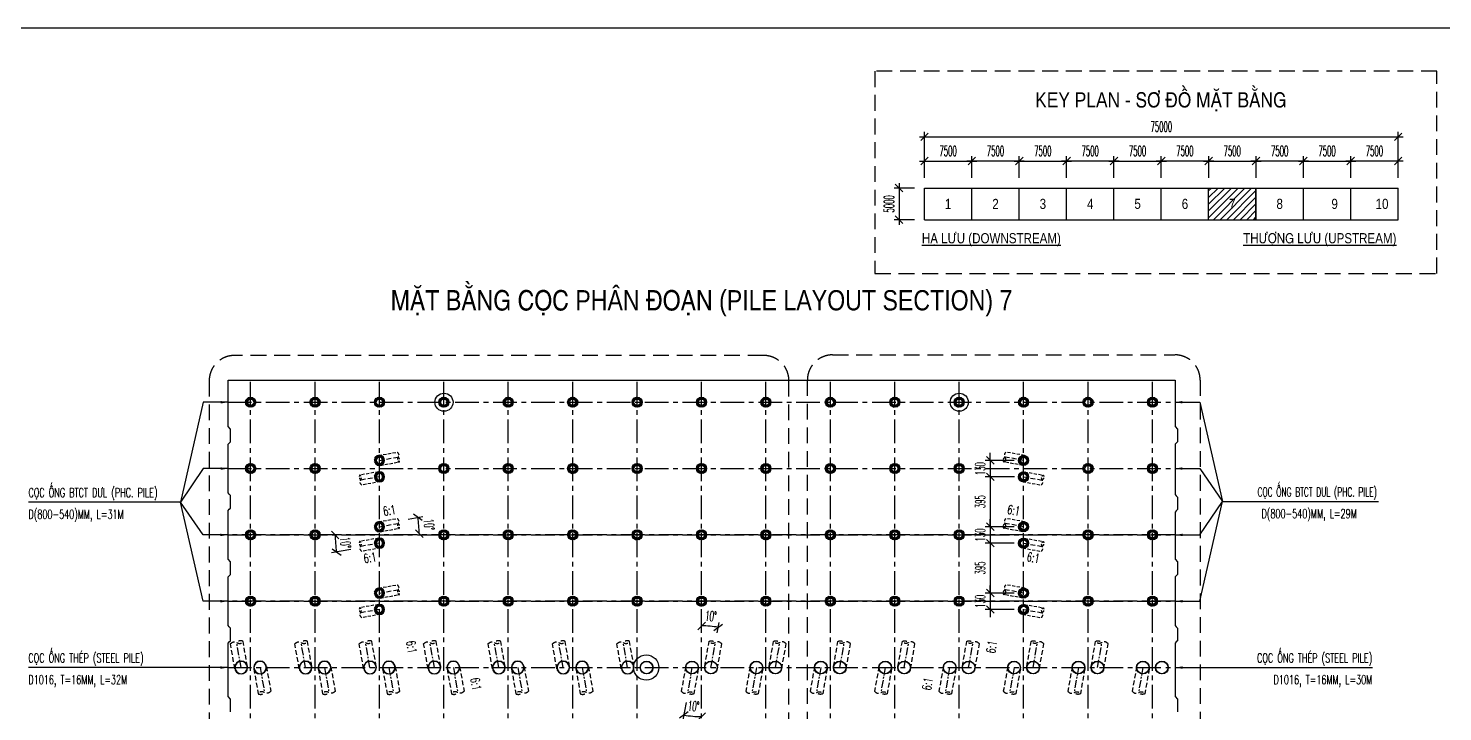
# Model space of a CAD drawing. Extents: x -687 to 941179, y -259 to 135874.
# Drawn here: x 877066 to 888265, y 114637 to 120046 of the extents above; entities that cross this region are included whole.
import ezdxf
from ezdxf.enums import TextEntityAlignment as Align

# ---------------------------------------------------------------- set-up
doc = ezdxf.new("R2010")
doc.units = 0
doc.header["$MEASUREMENT"] = 0
doc.header["$PDMODE"] = 3
doc.linetypes.add('CENTER', pattern=[2, 1.25, -0.25, 0.25, -0.25])
doc.linetypes.add('HIDDEN', pattern=[0.375, 0.25, -0.125])
doc.layers.get('0').update_dxf_attribs({"color": 6, "linetype": 'CONTINUOUS'})
doc.layers.get('DEFPOINTS').update_dxf_attribs({"linetype": 'CONTINUOUS'})
for name, color, linetype in [('Coc', 6, 'CONTINUOUS'), ('Hatch', 8, 'CONTINUOUS'), ('Hidden', 4, 'HIDDEN'), ('Khung', 1, 'CONTINUOUS'), ('Kich thuoc', 2, 'CONTINUOUS'), ('Net vang', 2, 'CONTINUOUS'), ('Text', 4, 'CONTINUOUS'), ('Tim', 8, 'CENTER')]:
    doc.layers.add(name, color=color, linetype=linetype)
doc.styles.add('Hung', font='Vharialn.ttf')
doc.styles.add('Kichthuoc', font='romans.shx', dxfattribs={"width": 0.5})
doc.styles.get("Standard").update_dxf_attribs({"font": 'vnsimpleh.shx', "width": 0.65})
doc.styles.add('Ten', font='Vharialn.ttf')
doc.dimstyles.new('Dim 400', dxfattribs={"dimscale": 400, "dimtxt": 0.2, "dimasz": 0.15, "dimexe": 0.1, "dimexo": 0.2, "dimgap": 0.1, "dimtad": 1, "dimdec": 0, "dimlfac": -1, "dimzin": 0, "dimdsep": 46, "dimtxsty": 'Kichthuoc', "dimblk": 'OBLIQUE', "dimcen": 0.1, "dimdle": 0.1, "dimclrd": 2, "dimclre": 2, "dimclrt": 4, "dimadec": 0, "dimazin": 0, "dimtfac": 1, "dimtdec": 0, "dimtix": 1, "dimtmove": 2, "dimatfit": 3, "dimfxl": 1, "dimtolj": 1, "dimtzin": 0, "dimarcsym": 0})
doc.dimstyles.new('Le 400', dxfattribs={"dimscale": 400, "dimtxt": 0.2, "dimasz": 0.15, "dimexe": 0.1, "dimexo": 0.2, "dimgap": 0.1, "dimtad": 1, "dimdec": 0, "dimzin": 0, "dimdsep": 46, "dimtxsty": 'Kichthuoc', "dimblk": 'ARCHTICK', "dimcen": 0, "dimdle": 0.1, "dimclrd": 4, "dimclre": 4, "dimclrt": 256, "dimadec": 0, "dimazin": 0, "dimtfac": 1, "dimtdec": 0, "dimtix": 1, "dimtmove": 2, "dimatfit": 3, "dimfxl": 1, "dimtolj": 1, "dimtzin": 0, "dimarcsym": 0})

# ---------------------------------------------------------------- blocks, each defined once
blk = doc.blocks.new('Coc ong D800')
at = {"layer": 'Hatch'}
h = blk.add_hatch(dxfattribs=at)
h.set_pattern_fill('ANSI31', color=256, scale=50, style=0)
h.set_pattern_definition([(45, (-821332.725, -122845.077), (-4.419417382, 4.419417382), [])])
h.paths.add_polyline_path([(-40, 0, 1), (40, 0, 1)])
h.paths.add_polyline_path([(25, 0, -1), (-25, 0, -1)], flags=16)
at = {"layer": 'Coc'}
blk.add_circle((0, 0), 40, dxfattribs=at)
at = {"layer": 'Net vang'}
blk.add_circle((0, 0), 25, dxfattribs=at)
blk = doc.blocks.new('_Oblique')
at = {"color": 0, "linetype": 'ByBlock', "lineweight": -2}
blk.add_line((-0.5, -0.5), (0.5, 0.5), dxfattribs=at)
blk = doc.blocks.new('*D179')
at = {"layer": 'DEFPOINTS', "color": 0}
for p in [(884537, 118995), (884162, 118781), (884537, 118781)]:
    blk.add_point(p, dxfattribs=at)
at = {"layer": 'Kich thuoc', "color": 2, "lineweight": -2}
for p, q in [((884122, 118995), (884577, 118995)), ((884162, 118861), (884162, 119035)), ((884537, 118861), (884537, 119035))]:
    blk.add_line(p, q, dxfattribs=at)
at = {"layer": 'Kich thuoc', "color": 2, "lineweight": -2, "xscale": 60, "yscale": 60, "zscale": 60, "rotation": 180}
blk.add_blockref('_Oblique', (884162, 118995), dxfattribs=at)
at = {"layer": 'Kich thuoc', "color": 2, "lineweight": -2, "xscale": 60, "yscale": 60, "zscale": 60}
blk.add_blockref('_Oblique', (884537, 118995), dxfattribs=at)
at = {"layer": 'Kich thuoc', "color": 4, "insert": (884349, 119075), "char_height": 80, "attachment_point": 5, "style": 'Kichthuoc'}
blk.add_mtext('\\A1;7500', dxfattribs=at)
blk = doc.blocks.new('*D180')
at = {"layer": 'DEFPOINTS', "color": 0}
for p in [(887912, 119187), (884162, 118781), (887912, 118781)]:
    blk.add_point(p, dxfattribs=at)
at = {"layer": 'Kich thuoc', "color": 2, "lineweight": -2}
for p, q in [((884122, 119187), (887952, 119187)), ((884162, 118861), (884162, 119227)), ((887912, 118861), (887912, 119227))]:
    blk.add_line(p, q, dxfattribs=at)
at = {"layer": 'Kich thuoc', "color": 2, "lineweight": -2, "xscale": 60, "yscale": 60, "zscale": 60, "rotation": 180}
blk.add_blockref('_Oblique', (884162, 119187), dxfattribs=at)
at = {"layer": 'Kich thuoc', "color": 2, "lineweight": -2, "xscale": 60, "yscale": 60, "zscale": 60}
blk.add_blockref('_Oblique', (887912, 119187), dxfattribs=at)
at = {"layer": 'Kich thuoc', "color": 4, "insert": (886037, 119267), "char_height": 80, "attachment_point": 5, "style": 'Kichthuoc'}
blk.add_mtext('\\A1;75000', dxfattribs=at)
blk = doc.blocks.new('*D181')
at = {"layer": 'DEFPOINTS', "color": 0}
for p in [(884537, 118995), (884537, 118781), (884912, 118781)]:
    blk.add_point(p, dxfattribs=at)
at = {"layer": 'Kich thuoc', "color": 2, "lineweight": -2}
for p, q in [((884952, 118995), (884497, 118995)), ((884537, 118861), (884537, 119035)), ((884912, 118861), (884912, 119035))]:
    blk.add_line(p, q, dxfattribs=at)
at = {"layer": 'Kich thuoc', "color": 2, "lineweight": -2, "xscale": 60, "yscale": 60, "zscale": 60, "rotation": 180}
blk.add_blockref('_Oblique', (884537, 118995), dxfattribs=at)
at = {"layer": 'Kich thuoc', "color": 2, "lineweight": -2, "xscale": 60, "yscale": 60, "zscale": 60}
blk.add_blockref('_Oblique', (884912, 118995), dxfattribs=at)
at = {"layer": 'Kich thuoc', "color": 4, "insert": (884724, 119075), "char_height": 80, "attachment_point": 5, "style": 'Kichthuoc'}
blk.add_mtext('\\A1;7500', dxfattribs=at)
blk = doc.blocks.new('*D182')
at = {"layer": 'DEFPOINTS', "color": 0}
for p in [(885287, 118995), (885287, 118781), (885662, 118781)]:
    blk.add_point(p, dxfattribs=at)
at = {"layer": 'Kich thuoc', "color": 2, "lineweight": -2}
for p, q in [((885702, 118995), (885247, 118995)), ((885287, 118861), (885287, 119035)), ((885662, 118861), (885662, 119035))]:
    blk.add_line(p, q, dxfattribs=at)
at = {"layer": 'Kich thuoc', "color": 2, "lineweight": -2, "xscale": 60, "yscale": 60, "zscale": 60, "rotation": 180}
blk.add_blockref('_Oblique', (885287, 118995), dxfattribs=at)
at = {"layer": 'Kich thuoc', "color": 2, "lineweight": -2, "xscale": 60, "yscale": 60, "zscale": 60}
blk.add_blockref('_Oblique', (885662, 118995), dxfattribs=at)
at = {"layer": 'Kich thuoc', "color": 4, "insert": (885474, 119075), "char_height": 80, "attachment_point": 5, "style": 'Kichthuoc'}
blk.add_mtext('\\A1;7500', dxfattribs=at)
blk = doc.blocks.new('*D183')
at = {"layer": 'DEFPOINTS', "color": 0}
for p in [(885287, 118995), (884912, 118781), (885287, 118781)]:
    blk.add_point(p, dxfattribs=at)
at = {"layer": 'Kich thuoc', "color": 2, "lineweight": -2}
for p, q in [((884872, 118995), (885327, 118995)), ((884912, 118861), (884912, 119035)), ((885287, 118861), (885287, 119035))]:
    blk.add_line(p, q, dxfattribs=at)
at = {"layer": 'Kich thuoc', "color": 2, "lineweight": -2, "xscale": 60, "yscale": 60, "zscale": 60, "rotation": 180}
blk.add_blockref('_Oblique', (884912, 118995), dxfattribs=at)
at = {"layer": 'Kich thuoc', "color": 2, "lineweight": -2, "xscale": 60, "yscale": 60, "zscale": 60}
blk.add_blockref('_Oblique', (885287, 118995), dxfattribs=at)
at = {"layer": 'Kich thuoc', "color": 4, "insert": (885099, 119075), "char_height": 80, "attachment_point": 5, "style": 'Kichthuoc'}
blk.add_mtext('\\A1;7500', dxfattribs=at)
blk = doc.blocks.new('*D184')
at = {"layer": 'DEFPOINTS', "color": 0}
for p in [(886787, 118995), (886787, 118781), (887162, 118781)]:
    blk.add_point(p, dxfattribs=at)
at = {"layer": 'Kich thuoc', "color": 2, "lineweight": -2}
for p, q in [((887202, 118995), (886747, 118995)), ((886787, 118861), (886787, 119035)), ((887162, 118861), (887162, 119035))]:
    blk.add_line(p, q, dxfattribs=at)
at = {"layer": 'Kich thuoc', "color": 2, "lineweight": -2, "xscale": 60, "yscale": 60, "zscale": 60, "rotation": 180}
blk.add_blockref('_Oblique', (886787, 118995), dxfattribs=at)
at = {"layer": 'Kich thuoc', "color": 2, "lineweight": -2, "xscale": 60, "yscale": 60, "zscale": 60}
blk.add_blockref('_Oblique', (887162, 118995), dxfattribs=at)
at = {"layer": 'Kich thuoc', "color": 4, "insert": (886974, 119075), "char_height": 80, "attachment_point": 5, "style": 'Kichthuoc'}
blk.add_mtext('\\A1;7500', dxfattribs=at)
blk = doc.blocks.new('*D185')
at = {"layer": 'DEFPOINTS', "color": 0}
for p in [(886787, 118995), (886412, 118781), (886787, 118781)]:
    blk.add_point(p, dxfattribs=at)
at = {"layer": 'Kich thuoc', "color": 2, "lineweight": -2}
for p, q in [((886372, 118995), (886827, 118995)), ((886412, 118861), (886412, 119035)), ((886787, 118861), (886787, 119035))]:
    blk.add_line(p, q, dxfattribs=at)
at = {"layer": 'Kich thuoc', "color": 2, "lineweight": -2, "xscale": 60, "yscale": 60, "zscale": 60, "rotation": 180}
blk.add_blockref('_Oblique', (886412, 118995), dxfattribs=at)
at = {"layer": 'Kich thuoc', "color": 2, "lineweight": -2, "xscale": 60, "yscale": 60, "zscale": 60}
blk.add_blockref('_Oblique', (886787, 118995), dxfattribs=at)
at = {"layer": 'Kich thuoc', "color": 4, "insert": (886599, 119075), "char_height": 80, "attachment_point": 5, "style": 'Kichthuoc'}
blk.add_mtext('\\A1;7500', dxfattribs=at)
blk = doc.blocks.new('*D186')
at = {"layer": 'DEFPOINTS', "color": 0}
for p in [(886037, 118995), (885662, 118781), (886037, 118781)]:
    blk.add_point(p, dxfattribs=at)
at = {"layer": 'Kich thuoc', "color": 2, "lineweight": -2}
for p, q in [((885622, 118995), (886077, 118995)), ((885662, 118861), (885662, 119035)), ((886037, 118861), (886037, 119035))]:
    blk.add_line(p, q, dxfattribs=at)
at = {"layer": 'Kich thuoc', "color": 2, "lineweight": -2, "xscale": 60, "yscale": 60, "zscale": 60, "rotation": 180}
blk.add_blockref('_Oblique', (885662, 118995), dxfattribs=at)
at = {"layer": 'Kich thuoc', "color": 2, "lineweight": -2, "xscale": 60, "yscale": 60, "zscale": 60}
blk.add_blockref('_Oblique', (886037, 118995), dxfattribs=at)
at = {"layer": 'Kich thuoc', "color": 4, "insert": (885849, 119075), "char_height": 80, "attachment_point": 5, "style": 'Kichthuoc'}
blk.add_mtext('\\A1;7500', dxfattribs=at)
blk = doc.blocks.new('*D187')
at = {"layer": 'DEFPOINTS', "color": 0}
for p in [(886037, 118995), (886037, 118781), (886412, 118781)]:
    blk.add_point(p, dxfattribs=at)
at = {"layer": 'Kich thuoc', "color": 2, "lineweight": -2}
for p, q in [((886452, 118995), (885997, 118995)), ((886037, 118861), (886037, 119035)), ((886412, 118861), (886412, 119035))]:
    blk.add_line(p, q, dxfattribs=at)
at = {"layer": 'Kich thuoc', "color": 2, "lineweight": -2, "xscale": 60, "yscale": 60, "zscale": 60, "rotation": 180}
blk.add_blockref('_Oblique', (886037, 118995), dxfattribs=at)
at = {"layer": 'Kich thuoc', "color": 2, "lineweight": -2, "xscale": 60, "yscale": 60, "zscale": 60}
blk.add_blockref('_Oblique', (886412, 118995), dxfattribs=at)
at = {"layer": 'Kich thuoc', "color": 4, "insert": (886224, 119075), "char_height": 80, "attachment_point": 5, "style": 'Kichthuoc'}
blk.add_mtext('\\A1;7500', dxfattribs=at)
blk = doc.blocks.new('*D188')
at = {"layer": 'DEFPOINTS', "color": 0}
for p in [(887537, 118995), (887162, 118781), (887537, 118781)]:
    blk.add_point(p, dxfattribs=at)
at = {"layer": 'Kich thuoc', "color": 2, "lineweight": -2}
for p, q in [((887122, 118995), (887577, 118995)), ((887162, 118861), (887162, 119035)), ((887537, 118861), (887537, 119035))]:
    blk.add_line(p, q, dxfattribs=at)
at = {"layer": 'Kich thuoc', "color": 2, "lineweight": -2, "xscale": 60, "yscale": 60, "zscale": 60, "rotation": 180}
blk.add_blockref('_Oblique', (887162, 118995), dxfattribs=at)
at = {"layer": 'Kich thuoc', "color": 2, "lineweight": -2, "xscale": 60, "yscale": 60, "zscale": 60}
blk.add_blockref('_Oblique', (887537, 118995), dxfattribs=at)
at = {"layer": 'Kich thuoc', "color": 4, "insert": (887349, 119075), "char_height": 80, "attachment_point": 5, "style": 'Kichthuoc'}
blk.add_mtext('\\A1;7500', dxfattribs=at)
blk = doc.blocks.new('*D189')
at = {"layer": 'DEFPOINTS', "color": 0}
for p in [(887537, 118995), (887537, 118781), (887912, 118781)]:
    blk.add_point(p, dxfattribs=at)
at = {"layer": 'Kich thuoc', "color": 2, "lineweight": -2}
for p, q in [((887952, 118995), (887497, 118995)), ((887537, 118861), (887537, 119035)), ((887912, 118861), (887912, 119035))]:
    blk.add_line(p, q, dxfattribs=at)
at = {"layer": 'Kich thuoc', "color": 2, "lineweight": -2, "xscale": 60, "yscale": 60, "zscale": 60, "rotation": 180}
blk.add_blockref('_Oblique', (887537, 118995), dxfattribs=at)
at = {"layer": 'Kich thuoc', "color": 2, "lineweight": -2, "xscale": 60, "yscale": 60, "zscale": 60}
blk.add_blockref('_Oblique', (887912, 118995), dxfattribs=at)
at = {"layer": 'Kich thuoc', "color": 4, "insert": (887724, 119075), "char_height": 80, "attachment_point": 5, "style": 'Kichthuoc'}
blk.add_mtext('\\A1;7500', dxfattribs=at)
blk = doc.blocks.new('*D216')
at = {"layer": 'DEFPOINTS', "color": 0}
for p in [(884162, 118781), (883961, 118531), (884162, 118531)]:
    blk.add_point(p, dxfattribs=at)
at = {"layer": 'Kich thuoc', "color": 2, "lineweight": -2}
for p, q in [((883961, 118821), (883961, 118491)), ((884082, 118781), (883921, 118781)), ((884082, 118531), (883921, 118531))]:
    blk.add_line(p, q, dxfattribs=at)
at = {"layer": 'Kich thuoc', "color": 2, "lineweight": -2, "xscale": 60, "yscale": 60, "zscale": 60}
for p, rotation in [((883961, 118781), 90), ((883961, 118531), 270)]:
    blk.add_blockref('_Oblique', p, dxfattribs=dict(at, rotation=rotation))
at = {"layer": 'Kich thuoc', "color": 4, "insert": (883881, 118656), "char_height": 80, "attachment_point": 5, "rotation": 90, "style": 'Kichthuoc'}
blk.add_mtext('\\A1;5000', dxfattribs=at)
blk = doc.blocks.new('_ArchTick')
at = {"color": 0, "linetype": 'ByBlock', "const_width": 0.15}
blk.add_lwpolyline([(-0.5, -0.5), (0.5, 0.5)], dxfattribs=at)
blk = doc.blocks.new('Coc thep D1000 xien')
at = {"layer": 'Coc', "color": 181, "linetype": 'HIDDEN', "ltscale": 150}
for p, q in [((-50, 9), (-85, -188)), ((50, -9), (15, -206))]:
    blk.add_line(p, q, dxfattribs=at)
at = {"layer": 'Coc'}
blk.add_circle((0, 0), 50.8, dxfattribs=at)
at = {"layer": 'Coc', "color": 7}
blk.add_circle((0, 0), 49.2, dxfattribs=at)
at = {"layer": 'Coc', "color": 181, "linetype": 'HIDDEN', "ltscale": 150}
blk.add_open_spline([(-85, -188), (-77, -195), (-62, -208), (-33, -197), (-10, -186), (29, -208), (-16, -216), (-28, -203), (-34, -197)], degree=3, knots=[0, 0, 0, 0, 27.628937, 55.257873, 82.88681, 109.579338, 136.271866, 163.900803, 163.900803, 163.900803, 163.900803], dxfattribs=at)
at = {"layer": 'Tim', "ltscale": 50}
blk.add_line((0, 0), (-35, -197), dxfattribs=at)
blk = doc.blocks.new('*D628')
at = {"layer": 'DEFPOINTS', "color": 0}
for p in [(882398, 117261), (882322, 114986), (882287, 114789), (882303, 114604), (882398, 112261)]:
    blk.add_point(p, dxfattribs=at)
at = {"layer": 'Text', "color": 2, "lineweight": -2}
blk.add_line((882274, 114710), (882249, 114572), dxfattribs=at)
blk.add_arc((882398, 115414), 816, 260, 270, dxfattribs=at)
at = {"layer": 'Text', "color": 2, "lineweight": -2, "xscale": 60, "yscale": 60, "zscale": 60}
for p, rotation in [((882256, 114611), 169.9999999999909), ((882398, 114599), 359.9999999999988)]:
    blk.add_blockref('_Oblique', p, dxfattribs=dict(at, rotation=rotation))
at = {"layer": 'Text', "color": 4, "insert": (882334, 114681), "char_height": 80, "attachment_point": 5, "rotation": 355, "style": 'Kichthuoc'}
blk.add_mtext('\\A1;10°', dxfattribs=at)
blk = doc.blocks.new('*D629')
at = {"layer": 'DEFPOINTS', "color": 0}
for p in [(882398, 117261), (882485, 115311), (882507, 115183), (882473, 114986), (882398, 112261)]:
    blk.add_point(p, dxfattribs=at)
at = {"layer": 'Text', "color": 2, "lineweight": -2}
blk.add_line((882521, 115262), (882536, 115344), dxfattribs=at)
blk.add_arc((882398, 114561), 755, 80, 90, dxfattribs=at)
at = {"layer": 'Text', "color": 2, "lineweight": -2, "xscale": 60, "yscale": 60, "zscale": 60}
for p, rotation in [((882398, 115316), 180.0000000000012), ((882529, 115304), 349.9999999999952)]:
    blk.add_blockref('_Oblique', p, dxfattribs=dict(at, rotation=rotation))
at = {"layer": 'Text', "color": 4, "insert": (882471, 115393), "char_height": 80, "attachment_point": 5, "rotation": 355, "style": 'Kichthuoc'}
blk.add_mtext('\\A1;10°', dxfattribs=at)
blk = doc.blocks.new('*D630')
at = {"layer": 'DEFPOINTS', "color": 0}
for p in [(882908, 117261), (883000, 112948), (883017, 112783), (882983, 112586), (882908, 112261)]:
    blk.add_point(p, dxfattribs=at)
at = {"layer": 'Text', "color": 2, "lineweight": -2}
blk.add_line((883031, 112862), (883052, 112981), dxfattribs=at)
blk.add_arc((882908, 112161), 793, 80, 90, dxfattribs=at)
at = {"layer": 'Text', "color": 2, "lineweight": -2, "xscale": 60, "yscale": 60, "zscale": 60}
for p, rotation in [((882908, 112954), 179.9999999999994), ((883045, 112942), 349.9999999999935)]:
    blk.add_blockref('_Oblique', p, dxfattribs=dict(at, rotation=rotation))
at = {"layer": 'Text', "color": 4, "insert": (882984, 113030), "char_height": 80, "attachment_point": 5, "rotation": 355, "style": 'Kichthuoc'}
blk.add_mtext('\\A1;10°', dxfattribs=at)
blk = doc.blocks.new('*D631')
at = {"layer": 'DEFPOINTS', "color": 0}
for p in [(882908, 117261), (882832, 112586), (882780, 112393), (882908, 112261), (882773, 112104)]:
    blk.add_point(p, dxfattribs=at)
at = {"layer": 'Text', "color": 2, "lineweight": -2}
for p, q in [((882760, 112316), (882697, 112080)), ((882908, 112181), (882908, 112052))]:
    blk.add_line(p, q, dxfattribs=at)
blk.add_arc((882908, 112868), 776, 255, 270, dxfattribs=at)
at = {"layer": 'Text', "color": 2, "lineweight": -2, "xscale": 60, "yscale": 60, "zscale": 60}
for p, rotation in [((882707, 112118), 165.000000000117), ((882908, 112092), 359.9999999999999)]:
    blk.add_blockref('_Oblique', p, dxfattribs=dict(at, rotation=rotation))
at = {"layer": 'Text', "color": 4, "insert": (882817, 112178), "char_height": 80, "attachment_point": 5, "rotation": 352.5, "style": 'Kichthuoc'}
blk.add_mtext('\\A1;15°', dxfattribs=at)
blk = doc.blocks.new('*D714')
at = {"layer": 'DEFPOINTS', "color": 0}
for p in [(873549, 116036), (881047, 116036), (879497, 115991), (879699, 115935), (879847, 115961)]:
    blk.add_point(p, dxfattribs=at)
at = {"layer": 'Kich thuoc', "color": 2, "lineweight": -2}
blk.add_line((879620, 115921), (879468, 115894), dxfattribs=at)
blk.add_arc((880272, 116036), 776, 180, 190, dxfattribs=at)
at = {"layer": 'Kich thuoc', "color": 2, "lineweight": -2, "xscale": 60, "yscale": 60, "zscale": 60}
for p, rotation in [((879496, 116036), 89.99999999999999), ((879508, 115901), 279.9999999989621)]:
    blk.add_blockref('_Oblique', p, dxfattribs=dict(at, rotation=rotation))
at = {"layer": 'Kich thuoc', "color": 4, "insert": (879578, 115975), "char_height": 80, "attachment_point": 5, "rotation": 275, "style": 'Kichthuoc'}
blk.add_mtext('\\A1;10°', dxfattribs=at)
blk = doc.blocks.new('*D715')
at = {"layer": 'DEFPOINTS', "color": 0}
for p in [(879994, 116147), (873549, 116046), (879847, 116121), (880161, 116089), (881047, 116046)]:
    blk.add_point(p, dxfattribs=at)
at = {"layer": 'Kich thuoc', "color": 2, "lineweight": -2}
blk.add_line((880073, 116161), (880190, 116182), dxfattribs=at)
blk.add_arc((879421, 116046), 740, 360, 10, dxfattribs=at)
at = {"layer": 'Kich thuoc', "color": 2, "lineweight": -2, "xscale": 60, "yscale": 60, "zscale": 60}
for p, rotation in [((880151, 116175), 99.99999999895816), ((880162, 116046), 269.9999999999999)]:
    blk.add_blockref('_Oblique', p, dxfattribs=dict(at, rotation=rotation))
at = {"layer": 'Kich thuoc', "color": 4, "insert": (880239, 116118), "char_height": 80, "attachment_point": 5, "rotation": 275, "style": 'Kichthuoc'}
blk.add_mtext('\\A1;10°', dxfattribs=at)
blk = doc.blocks.new('*D716')
at = {"layer": 'DEFPOINTS', "color": 0}
for p in [(884953, 116626), (884683, 116496), (884955, 116496)]:
    blk.add_point(p, dxfattribs=at)
at = {"layer": 'Kich thuoc', "color": 2, "lineweight": -2}
for p, q in [((884873, 116626), (884643, 116626)), ((884683, 116626), (884683, 116686)), ((884683, 116626), (884683, 116496)), ((884875, 116496), (884643, 116496)), ((884683, 116496), (884683, 116436))]:
    blk.add_line(p, q, dxfattribs=at)
at = {"layer": 'Kich thuoc', "color": 2, "lineweight": -2, "xscale": 60, "yscale": 60, "zscale": 60}
for p, rotation in [((884683, 116626), 270), ((884683, 116496), 90)]:
    blk.add_blockref('_Oblique', p, dxfattribs=dict(at, rotation=rotation))
at = {"layer": 'Kich thuoc', "color": 4, "insert": (884603, 116561), "char_height": 80, "attachment_point": 5, "rotation": 90, "style": 'Kichthuoc'}
blk.add_mtext('\\A1;130', dxfattribs=at)
blk = doc.blocks.new('*D717')
at = {"layer": 'DEFPOINTS', "color": 0}
for p in [(884955, 116496), (884683, 116101), (884953, 116101)]:
    blk.add_point(p, dxfattribs=at)
at = {"layer": 'Kich thuoc', "color": 2, "lineweight": -2}
for p, q in [((884875, 116496), (884643, 116496)), ((884683, 116536), (884683, 116061)), ((884873, 116101), (884643, 116101))]:
    blk.add_line(p, q, dxfattribs=at)
at = {"layer": 'Kich thuoc', "color": 2, "lineweight": -2, "xscale": 60, "yscale": 60, "zscale": 60}
for p, rotation in [((884683, 116496), 90), ((884683, 116101), 270)]:
    blk.add_blockref('_Oblique', p, dxfattribs=dict(at, rotation=rotation))
at = {"layer": 'Kich thuoc', "color": 4, "insert": (884603, 116299), "char_height": 80, "attachment_point": 5, "rotation": 90, "style": 'Kichthuoc'}
blk.add_mtext('\\A1;395', dxfattribs=at)
blk = doc.blocks.new('*D718')
at = {"layer": 'DEFPOINTS', "color": 0}
for p in [(884953, 116101), (884683, 115971), (884953, 115971)]:
    blk.add_point(p, dxfattribs=at)
at = {"layer": 'Kich thuoc', "color": 2, "lineweight": -2}
for p, q in [((884683, 116101), (884683, 116161)), ((884873, 116101), (884643, 116101)), ((884683, 116101), (884683, 115971)), ((884873, 115971), (884643, 115971)), ((884683, 115971), (884683, 115911))]:
    blk.add_line(p, q, dxfattribs=at)
at = {"layer": 'Kich thuoc', "color": 2, "lineweight": -2, "xscale": 60, "yscale": 60, "zscale": 60}
for p, rotation in [((884683, 116101), 270), ((884683, 115971), 90)]:
    blk.add_blockref('_Oblique', p, dxfattribs=dict(at, rotation=rotation))
at = {"layer": 'Kich thuoc', "color": 4, "insert": (884603, 116036), "char_height": 80, "attachment_point": 5, "rotation": 90, "style": 'Kichthuoc'}
blk.add_mtext('\\A1;130', dxfattribs=at)
blk = doc.blocks.new('*D719')
at = {"layer": 'DEFPOINTS', "color": 0}
for p in [(884953, 115971), (884683, 115576), (884953, 115576)]:
    blk.add_point(p, dxfattribs=at)
at = {"layer": 'Kich thuoc', "color": 2, "lineweight": -2}
for p, q in [((884873, 115971), (884643, 115971)), ((884683, 116011), (884683, 115536)), ((884873, 115576), (884643, 115576))]:
    blk.add_line(p, q, dxfattribs=at)
at = {"layer": 'Kich thuoc', "color": 2, "lineweight": -2, "xscale": 60, "yscale": 60, "zscale": 60}
for p, rotation in [((884683, 115971), 90), ((884683, 115576), 270)]:
    blk.add_blockref('_Oblique', p, dxfattribs=dict(at, rotation=rotation))
at = {"layer": 'Kich thuoc', "color": 4, "insert": (884603, 115774), "char_height": 80, "attachment_point": 5, "rotation": 90, "style": 'Kichthuoc'}
blk.add_mtext('\\A1;395', dxfattribs=at)
blk = doc.blocks.new('*D720')
at = {"layer": 'DEFPOINTS', "color": 0}
for p in [(884953, 115576), (884683, 115446), (884953, 115446)]:
    blk.add_point(p, dxfattribs=at)
at = {"layer": 'Kich thuoc', "color": 2, "lineweight": -2}
for p, q in [((884873, 115576), (884643, 115576)), ((884683, 115576), (884683, 115636)), ((884683, 115576), (884683, 115446)), ((884873, 115446), (884643, 115446)), ((884683, 115446), (884683, 115386))]:
    blk.add_line(p, q, dxfattribs=at)
at = {"layer": 'Kich thuoc', "color": 2, "lineweight": -2, "xscale": 60, "yscale": 60, "zscale": 60}
for p, rotation in [((884683, 115576), 270), ((884683, 115446), 90)]:
    blk.add_blockref('_Oblique', p, dxfattribs=dict(at, rotation=rotation))
at = {"layer": 'Kich thuoc', "color": 4, "insert": (884603, 115511), "char_height": 80, "attachment_point": 5, "rotation": 90, "style": 'Kichthuoc'}
blk.add_mtext('\\A1;130', dxfattribs=at)
blk = doc.blocks.new('Coc ong D800 xien')
at = {"layer": 'Coc', "color": 181, "linetype": 'HIDDEN', "ltscale": 100}
for p, q in [((-40, 0), (-40, -150)), ((40, 0), (40, -150))]:
    blk.add_line(p, q, dxfattribs=at)
blk.add_open_spline([(-40, -150), (-33, -154), (-20, -162), (1, -150), (17, -138), (51, -150), (18, -162), (6, -154), (0, -150)], degree=3, knots=[0, 0, 0, 0, 21.755068, 43.510137, 65.265205, 86.282944, 107.300682, 129.055751, 129.055751, 129.055751, 129.055751], dxfattribs=at)
at = {"layer": 'Tim', "linetype": 'HIDDEN', "ltscale": 150}
blk.add_line((0, 0), (0, -150), dxfattribs=at)
at = {"layer": 'Coc'}
blk.add_blockref('Coc ong D800', (0, 0), dxfattribs=at)

msp = doc.modelspace()

# ---------------------------------------------------------------- hatches: boundary and pattern name
at = {"layer": 'Hatch'}
h = msp.add_hatch(dxfattribs=at)
h.set_pattern_fill('ANSI31', color=256, scale=300, style=0)
h.paths.add_polyline_path([(886786.6, 118781.1), (886411.7, 118781.1), (886411.7, 118531.1), (886786.6, 118531.1)])
h.paths.add_polyline_path([(886553.9, 118596.8), (886644.4, 118596.8), (886644.4, 118715.3), (886553.9, 118715.3)], flags=24)

# ---------------------------------------------------------------- linework, layer by layer
for p, q in [((885286.6, 118531.1), (885286.6, 118781.1)), ((885286.7, 118531.1), (885286.7, 118781.1)), ((885286.7, 118531.1), (885286.7, 118781.1)), ((885661.6, 118531.1), (885661.6, 118781.1)), ((885661.7, 118531.1), (885661.7, 118781.1)), ((885661.7, 118531.1), (885661.7, 118781.1)), ((886036.6, 118531.1), (886036.6, 118781.1)), ((886036.6, 118531.1), (886036.6, 118781.1)), ((886036.7, 118531.1), (886036.7, 118781.1))]:
    msp.add_line(p, q)
at = {"layer": 'Coc'}
for centre in [(881961.7, 114986.1), (886041.7, 114986.1), (886041.7, 114986.1)]:
    msp.add_circle(centre, 50.8, dxfattribs=at)
at = {"layer": 'Coc', "color": 7}
msp.add_circle((881961.7, 114986.1), 49.2, dxfattribs=at)
at = {"layer": 'DEFPOINTS'}
msp.add_lwpolyline([(873979.2, 108165.8), (890779.2, 108165.8), (890779.2, 120045.8), (873979.2, 120045.8)], close=True, dxfattribs=at)
at = {"layer": 'Hidden', "linetype": 'HIDDEN', "ltscale": 500}
msp.add_lwpolyline([(888219.2, 119705.8), (883769.2, 119705.8), (883769.2, 118105.8), (888219.2, 118105.8)], close=True, dxfattribs=at)
for points in [[(878698.7, 112056.4), (882888.7, 112056.4, 0.4142136), (883088.7, 112256.4), (883088.7, 117256.4, 0.4142136), (882888.7, 117456.4), (878698.7, 117456.4, 0.4142136), (878498.7, 117256.4), (878498.7, 112256.4, 0.4142136)], [(886144.7, 112061.1), (883434.7, 112061.1, -0.4142136), (883234.7, 112261.1), (883234.7, 117261.1, -0.4142136), (883434.7, 117461.1), (886144.7, 117461.1, -0.4142136), (886344.7, 117261.1), (886344.7, 112261.1, -0.4142136)]]:
    msp.add_lwpolyline(points, format="xyb", close=True, dxfattribs=at)
at = {"layer": 'Khung'}
for p, q in [((884161.7, 118531.1), (884161.7, 118781.1)), ((884161.7, 118781.1), (887911.7, 118781.1)), ((884536.6, 118531.1), (884536.6, 118781.1)), ((884536.6, 118531.1), (884536.6, 118781.1)), ((884536.7, 118531.1), (884536.7, 118781.1)), ((884536.7, 118531.1), (884536.7, 118781.1)), ((884911.6, 118531.1), (884911.6, 118781.1)), ((884911.6, 118531.1), (884911.6, 118781.1)), ((884911.7, 118531.1), (884911.7, 118781.1)), ((884911.7, 118531.1), (884911.7, 118781.1)), ((885286.6, 118531.1), (885286.6, 118781.1)), ((885661.6, 118531.1), (885661.6, 118781.1)), ((886036.7, 118531.1), (886036.7, 118781.1)), ((886411.6, 118531.1), (886411.6, 118781.1)), ((886411.6, 118531.1), (886411.6, 118781.1)), ((886411.7, 118531.1), (886411.7, 118781.1)), ((886411.7, 118531.1), (886411.7, 118781.1)), ((886786.6, 118531.1), (886786.6, 118781.1)), ((886786.6, 118531.1), (886786.6, 118781.1)), ((886786.7, 118531.1), (886786.7, 118781.1)), ((886786.7, 118531.1), (886786.7, 118781.1)), ((887161.6, 118531.1), (887161.6, 118781.1)), ((887161.6, 118531.1), (887161.6, 118781.1)), ((887161.7, 118531.1), (887161.7, 118781.1)), ((887161.7, 118531.1), (887161.7, 118781.1)), ((887536.6, 118531.1), (887536.6, 118781.1)), ((887536.6, 118531.1), (887536.6, 118781.1)), ((887536.7, 118531.1), (887536.7, 118781.1)), ((887536.7, 118531.1), (887536.7, 118781.1)), ((887911.7, 118531.1), (887911.7, 118781.1)), ((887911.7, 118531.1), (887911.7, 118781.1)), ((884161.7, 118531.1), (887911.7, 118531.1))]:
    msp.add_line(p, q, dxfattribs=at)
msp.add_lwpolyline([(878667.7, 114636.1), (878667.7, 114736.1), (878647.7, 114756.1), (878647.7, 115178.6), (878657.7, 115188.6), (878667.7, 115198.6), (878667.7, 115298.6), (878657.7, 115308.6), (878647.7, 115318.6), (878647.7, 115703.6), (878667.7, 115723.6), (878667.7, 115823.6), (878647.7, 115843.6), (878647.7, 116228.6), (878657.7, 116238.6), (878667.7, 116248.6), (878667.7, 116348.6), (878657.7, 116358.6), (878647.7, 116368.6), (878647.7, 116753.6), (878667.7, 116773.6), (878667.7, 116873.6), (878647.7, 116893.6), (878647.7, 117261.1), (878647.7, 117261.1), (886145.7, 117261.1), (886145.7, 116893.6), (886165.7, 116873.6), (886165.7, 116773.6), (886145.7, 116753.6), (886145.7, 116356.1), (886155.7, 116346.1), (886165.7, 116336.1), (886165.7, 116236.1), (886155.7, 116226.1), (886145.7, 116216.1), (886145.7, 115843.6), (886165.7, 115823.6), (886165.7, 115723.6), (886145.7, 115703.6), (886145.7, 115318.6), (886155.7, 115308.6), (886165.7, 115298.6), (886165.7, 115198.6), (886155.7, 115188.6), (886145.7, 115178.6), (886145.7, 114756.1), (886165.7, 114736.1), (886165.7, 114636.1)], dxfattribs=at)
at = {"layer": 'Kich thuoc'}
for p, q in [((878272.8, 116295.6), (877067.9, 116295.6)), ((886520.6, 116300.4), (887756.8, 116300.4))]:
    msp.add_line(p, q, dxfattribs=at)
at = {"layer": 'Net vang'}
for p, q in [((878450.2, 115511.1), (878271.8, 116295.6)), ((886343.2, 115511.1), (886521.6, 116300.4))]:
    msp.add_line(p, q, dxfattribs=at)
for centre, radius in [((880357.2, 117086.1), 71.9), ((884437.2, 117086.1), 71.9), ((881958.9, 114986.1), 99.8), ((886041.7, 114986.1), 49.2)]:
    msp.add_circle(centre, radius, dxfattribs=at)
at = {"layer": 'Tim', "ltscale": 150}
for p, q in [((878826.7, 112261.1), (878826.7, 117261.1)), ((879336.7, 112261.1), (879336.7, 117261.1)), ((879846.7, 112261.1), (879846.7, 117261.1)), ((880356.7, 112261.1), (880356.7, 117261.1)), ((880866.7, 112261.1), (880866.7, 117261.1)), ((881376.7, 112261.1), (881376.7, 117261.1)), ((881886.7, 112261.1), (881886.7, 117261.1)), ((882396.7, 112261.1), (882396.7, 117261.1)), ((882906.7, 112261.1), (882906.7, 117261.1)), ((883416.7, 112261.1), (883416.7, 117261.1)), ((883926.7, 112261.1), (883926.7, 117261.1)), ((884436.7, 112261.1), (884436.7, 117261.1)), ((884946.7, 112261.1), (884946.7, 117261.1)), ((885456.7, 112261.1), (885456.7, 117261.1)), ((885966.7, 112261.1), (885966.7, 117261.1)), ((878646.7, 117086.1), (886145.7, 117086.1)), ((878646.7, 116561.1), (886145.7, 116561.1)), ((878646.7, 116036.1), (886145.7, 116036.1)), ((886145.7, 116036.1), (878646.7, 116036.1)), ((878646.7, 115511.1), (886145.7, 115511.1)), ((886145.7, 115511.1), (878646.7, 115511.1)), ((878646.7, 114986.1), (886146.7, 114986.1)), ((878646.7, 114986.1), (886145.7, 114986.1)), ((878646.7, 114986.1), (886146.7, 114986.1))]:
    msp.add_line(p, q, dxfattribs=at)

# ---------------------------------------------------------------- block references
at = {"layer": 'Coc'}
for name, p in [('Coc ong D800', (878826.7, 117086.1)), ('Coc ong D800', (879336.7, 117086.1)), ('Coc ong D800', (879846.7, 117086.1)), ('Coc ong D800', (880356.7, 117086.1)), ('Coc ong D800', (880866.7, 117086.1)), ('Coc ong D800', (881376.7, 117086.1)), ('Coc ong D800', (881886.7, 117086.1)), ('Coc ong D800', (882396.7, 117086.1)), ('Coc ong D800', (882906.7, 117086.1)), ('Coc ong D800', (883416.7, 117086.1)), ('Coc ong D800', (883926.7, 117086.1)), ('Coc ong D800', (884436.7, 117086.1)), ('Coc ong D800', (884946.7, 117086.1)), ('Coc ong D800', (885456.7, 117086.1)), ('Coc ong D800', (885966.7, 117086.1)), ('Coc ong D800', (878826.7, 116561.1)), ('Coc ong D800', (879336.7, 116561.1)), ('Coc ong D800', (880356.7, 116561.1)), ('Coc ong D800', (880866.7, 116561.1)), ('Coc ong D800', (881376.7, 116561.1)), ('Coc ong D800', (881886.7, 116561.1)), ('Coc ong D800', (882396.7, 116561.1)), ('Coc ong D800', (882906.7, 116561.1)), ('Coc ong D800', (883416.7, 116561.1)), ('Coc ong D800', (883926.7, 116561.1)), ('Coc ong D800', (884436.7, 116561.1)), ('Coc ong D800', (885456.7, 116561.1)), ('Coc ong D800', (885966.7, 116561.1)), ('Coc ong D800', (878826.7, 116036.1)), ('Coc ong D800', (879336.7, 116036.1)), ('Coc ong D800', (880356.7, 116036.1)), ('Coc ong D800', (880866.7, 116036.1)), ('Coc ong D800', (881376.7, 116036.1)), ('Coc ong D800', (881886.7, 116036.1)), ('Coc ong D800', (882396.7, 116036.1)), ('Coc ong D800', (882906.7, 116036.1)), ('Coc ong D800', (883416.7, 116036.1)), ('Coc ong D800', (883926.7, 116036.1)), ('Coc ong D800', (884436.7, 116036.1)), ('Coc ong D800', (885456.7, 116036.1)), ('Coc ong D800', (885966.7, 116036.1)), ('Coc ong D800', (878826.7, 115511.1)), ('Coc ong D800', (879336.7, 115511.1)), ('Coc ong D800', (880356.7, 115511.1)), ('Coc ong D800', (880866.7, 115511.1)), ('Coc ong D800', (881376.7, 115511.1)), ('Coc ong D800', (881886.7, 115511.1)), ('Coc ong D800', (882396.7, 115511.1)), ('Coc ong D800', (882906.7, 115511.1)), ('Coc ong D800', (883416.7, 115511.1)), ('Coc ong D800', (883926.7, 115511.1)), ('Coc ong D800', (884436.7, 115511.1)), ('Coc ong D800', (885456.7, 115511.1)), ('Coc ong D800', (885966.7, 115511.1)), ('Coc thep D1000 xien', (882321.2, 114986.1)), ('Coc thep D1000 xien', (882831.2, 114986.1)), ('Coc thep D1000 xien', (883341.2, 114986.1)), ('Coc thep D1000 xien', (883851.2, 114986.1)), ('Coc thep D1000 xien', (884361.2, 114986.1)), ('Coc thep D1000 xien', (884871.2, 114986.1)), ('Coc thep D1000 xien', (885381.2, 114986.1)), ('Coc thep D1000 xien', (885891.2, 114986.1))]:
    msp.add_blockref(name, p, dxfattribs=at)
at = {"layer": 'Coc', "xscale": -1}
for name, p, rotation in [('Coc ong D800 xien', (879846.7, 116626.1), 99.99999999878813), ('Coc ong D800 xien', (879846.7, 116496.1), 279.9999999987881), ('Coc ong D800 xien', (879846.7, 116101.1), 99.99999999878813), ('Coc ong D800 xien', (879846.7, 115971.1), 279.9999999987881), ('Coc ong D800 xien', (879846.7, 115576.1), 99.99999999878813), ('Coc ong D800 xien', (879846.7, 115446.1), 279.9999999987881), ('Coc thep D1000 xien', (878751.7, 114986.1), 180), ('Coc thep D1000 xien', (879261.7, 114986.1), 180), ('Coc thep D1000 xien', (879771.7, 114986.1), 180), ('Coc thep D1000 xien', (880281.7, 114986.1), 180), ('Coc thep D1000 xien', (880791.7, 114986.1), 180), ('Coc thep D1000 xien', (881301.7, 114986.1), 180), ('Coc thep D1000 xien', (881811.7, 114986.1), 180)]:
    msp.add_blockref(name, p, dxfattribs=dict(at, rotation=rotation))
at = {"layer": 'Coc'}
for name, p, rotation in [('Coc ong D800 xien', (884946.7, 116626.1), 260.000000001212), ('Coc ong D800 xien', (884946.7, 116496.1), 80.00000000121199), ('Coc ong D800 xien', (884946.7, 116101.1), 260.000000001212), ('Coc ong D800 xien', (884946.7, 115971.1), 80.00000000121199), ('Coc ong D800 xien', (884946.7, 115576.1), 260.000000001212), ('Coc ong D800 xien', (884946.7, 115446.1), 80.00000000121199), ('Coc thep D1000 xien', (882471.7, 114986.1), 180), ('Coc thep D1000 xien', (882981.7, 114986.1), 180), ('Coc thep D1000 xien', (883491.7, 114986.1), 180), ('Coc thep D1000 xien', (884001.7, 114986.1), 180), ('Coc thep D1000 xien', (884511.7, 114986.1), 180), ('Coc thep D1000 xien', (885021.7, 114986.1), 180), ('Coc thep D1000 xien', (885531.7, 114986.1), 180)]:
    msp.add_blockref(name, p, dxfattribs=dict(at, rotation=rotation))
at = {"layer": 'Coc', "xscale": -1}
for p in [(878901.7, 114986.1), (879411.7, 114986.1), (879921.7, 114986.1), (880431.7, 114986.1), (880941.7, 114986.1), (881451.7, 114986.1)]:
    msp.add_blockref('Coc thep D1000 xien', p, dxfattribs=at)

# ---------------------------------------------------------------- texts
at = {"layer": 'Text'}
for s, height, style, p in [('key plan - s¬ ®å mÆt b»ng', 120, 'Ten', (886033.2, 119419.5)), ('%%Uh¹ l\xadu (downstream)', 80, 'Ten', (884691.7, 118344.5)), ('%%Uth\xadîng l\xadu (upstream)', 80, 'Ten', (887291.9, 118344.5)), ('MÆt b»ng cäc ph©n ®o¹n (Pile layout section) 7', 160, 'Hung', (882396.7, 117813.2))]:
    msp.add_text(s, height=height, dxfattribs=dict(at, style=style)).set_placement(p, align=Align.CENTER)
at = {"layer": 'Text', "style": 'Ten'}
for s, p in [('1', (884349.2, 118656.1)), ('2', (884724.2, 118656.1)), ('3', (885099.2, 118656.1)), ('4', (885474.2, 118656.1)), ('5', (885849.2, 118656.1)), ('6', (886224.2, 118656.1)), ('7', (886599.2, 118656.1)), ('8', (886974.2, 118656.1)), ('9', (887409.5, 118656.1)), ('10', (887784.5, 118656.1))]:
    msp.add_text(s, height=80, dxfattribs=at).set_placement(p, align=Align.MIDDLE)
at = {"layer": 'Text', "width": 0.65}
for s, p in [('cäc èng btct d\xadl (phc. pile)', (877067.6, 116335.1)), ('d(800-540)mm, l=31m', (877067.6, 116163.6)), ('cäc èng thÐp (steel pile)', (877066.9, 115025.6)), ('d1016, t=16mm, l=32m', (877066.9, 114854.1))]:
    msp.add_text(s, height=72, dxfattribs=at).set_placement(p)
at = {"layer": 'Text'}
for s, width, p in [('cäc èng btct d\xadl (phc. pile)', 0.6, (887743.5, 116339.8)), ('d(800-540)mm, l=29m', 0.65, (887584.5, 116168.4)), ('cäc èng thÐp (steel pile)', 0.65, (887707.6, 115025.6)), ('d1016, t=16mm, l=30m', 0.65, (887707.6, 114854.1))]:
    msp.add_text(s, height=72, dxfattribs=dict(at, width=width)).set_placement(p, align=Align.RIGHT)
at = {"layer": 'Text', "width": 0.65}
for rotation, p in [(10, (879931.7, 116195.1)), (350, (884862.7, 116195.1)), (10, (879777.6, 115820.5)), (350, (885016.8, 115820.5)), (280, (880066.7, 115143)), (80, (884728.7, 115143)), (280, (880574.3, 114850.6)), (80, (884221.1, 114850.6))]:
    msp.add_text('6:1', height=72, rotation=rotation, dxfattribs=at).set_placement(p, align=Align.CENTER)

# ---------------------------------------------------------------- dimensions: what is measured, and where the dimension line sits
at = {"layer": 'Kich thuoc'}
for base, p1, p2, text, picture, middle in [((887911.7, 119187.4), (884161.7, 118781.1), (887911.7, 118781.1), '75000', '*D180', (886036.7, 119267.4)), ((884536.7, 118995.3), (884161.7, 118781.1), (884536.7, 118781.1), '7500', '*D179', (884349.2, 119075.3)), ((885286.7, 118995.3), (884911.7, 118781.1), (885286.7, 118781.1), '7500', '*D183', (885099.2, 119075.3)), ((886036.7, 118995.3), (885661.7, 118781.1), (886036.7, 118781.1), '7500', '*D186', (885849.2, 119075.3)), ((886786.7, 118995.3), (886411.7, 118781.1), (886786.7, 118781.1), '7500', '*D185', (886599.2, 119075.3)), ((887536.7, 118995.3), (887161.7, 118781.1), (887536.7, 118781.1), '7500', '*D188', (887349.2, 119075.3))]:
    dim = msp.add_linear_dim(base=base, p1=p1, p2=p2, text=text, dimstyle='Dim 400', dxfattribs=at)
    dim.commit()
    dim.dimension.update_dxf_attribs({"geometry": picture, "text_midpoint": middle})
for base, p1, p2, angle, text, picture, middle in [((884536.7, 118995.3), (884911.7, 118781.1), (884536.7, 118781.1), 180, '7500', '*D181', (884724.2, 119075.3)), ((885286.7, 118995.3), (885661.7, 118781.1), (885286.7, 118781.1), 180, '7500', '*D182', (885474.2, 119075.3)), ((886036.7, 118995.3), (886411.7, 118781.1), (886036.7, 118781.1), 180, '7500', '*D187', (886224.2, 119075.3)), ((886786.7, 118995.3), (887161.7, 118781.1), (886786.7, 118781.1), 180, '7500', '*D184', (886974.2, 119075.3)), ((887536.7, 118995.3), (887911.7, 118781.1), (887536.7, 118781.1), 180, '7500', '*D189', (887724.2, 119075.3)), ((883961.2, 118531.1), (884161.7, 118781.1), (884161.7, 118531.1), 90, '5000', '*D216', (883881.2, 118656.1))]:
    dim = msp.add_linear_dim(base=base, p1=p1, p2=p2, angle=angle, text=text, dimstyle='Dim 400', dxfattribs=at)
    dim.commit()
    dim.dimension.update_dxf_attribs({"geometry": picture, "text_midpoint": middle})
for base, p1, p2, picture, middle in [((884682.8, 116496.4), (884953, 116626.1), (884954.7, 116496.4), '*D716', (884602.8, 116561.3)), ((884682.8, 116101.1), (884954.7, 116496.4), (884953, 116101.1), '*D717', (884602.8, 116298.8)), ((884682.8, 115971.1), (884953, 116101.1), (884953, 115971.1), '*D718', (884602.8, 116036.1)), ((884682.8, 115576.1), (884953, 115971.1), (884953, 115576.1), '*D719', (884602.8, 115773.6)), ((884682.8, 115446.1), (884953, 115576.1), (884953, 115446.1), '*D720', (884602.8, 115511.1))]:
    dim = msp.add_linear_dim(base=base, p1=p1, p2=p2, angle=90, dimstyle='Dim 400', dxfattribs=at)
    dim.commit()
    dim.dimension.update_dxf_attribs({"geometry": picture, "text_midpoint": middle})
for base, line1, line2, picture, middle in [((880160.5, 116089.2), ((881046.7, 116046.1), (873548.7, 116046.1)), ((879846.7, 116121.1), (879994.4, 116147.2)), '*D715', (880238.6, 116117.6)), ((879497, 115991), ((879846.7, 115961.1), (879699, 115935.1)), ((881046.7, 116036.1), (873548.7, 116036.1)), '*D714', (879578.4, 115975.4))]:
    dim = msp.add_angular_dim_2l(base=base, line1=line1, line2=line2, dimstyle='Dim 400', dxfattribs=at)
    dim.commit()
    dim.dimension.update_dxf_attribs({"geometry": picture, "text_midpoint": middle})
at = {"layer": 'Text'}
for base, line1, line2, picture, middle in [((882303, 114604), ((882397.7, 112261.1), (882397.7, 117261.1)), ((882322.2, 114986.1), (882287.5, 114789.2)), '*D628', (882333.6, 114681.3)), ((882485.4, 115310.8), ((882397.7, 112261.1), (882397.7, 117261.1)), ((882472.7, 114986.1), (882507.5, 115183.1)), '*D629', (882470.5, 115392.7)), ((882773, 112103.6), ((882832.2, 112586.1), (882780.5, 112392.9)), ((882907.7, 112261.1), (882907.7, 117261.1)), '*D631', (882816.9, 112177.8)), ((882999.8, 112948.4), ((882907.7, 112261.1), (882907.7, 117261.1)), ((882982.7, 112586.1), (883017.5, 112783.1)), '*D630', (882983.8, 113030.4))]:
    dim = msp.add_angular_dim_2l(base=base, line1=line1, line2=line2, dimstyle='Dim 400', dxfattribs=at)
    dim.commit()
    dim.dimension.update_dxf_attribs({"geometry": picture, "text_midpoint": middle})

# ---------------------------------------------------------------- leaders
at = {"layer": 'Kich thuoc'}
for points, dimstyle, override in [([(878648.7, 117086.1), (878451.2, 117086.1), (878272.8, 116295.6)], 'Dim 400', {"dimgap": 0.1, "dimtad": 0}), ([(886144.7, 117086.1), (886342.2, 117086.1), (886520.6, 116300.4)], 'Dim 400', {"dimgap": 0.1, "dimtad": 0}), ([(878648.7, 116561.1), (878451.2, 116561.1), (878272.8, 116295.6)], 'Dim 400', {"dimgap": 0.1, "dimtad": 0}), ([(886144.7, 116561.1), (886342.2, 116561.1), (886520.6, 116300.4)], 'Dim 400', {"dimgap": 0.1, "dimtad": 0}), ([(878647.7, 116036.1), (878451.2, 116036.1), (878272.8, 116295.6)], 'Dim 400', {"dimgap": 0.1, "dimtad": 0}), ([(886145.7, 116036.1), (886342.2, 116036.1), (886520.6, 116300.4)], 'Dim 400', {"dimgap": 0.1, "dimtad": 0}), ([(878647.7, 115511.1), (878451.2, 115511.1)], 'Le 400', {"dimtad": 0, "dimclrd": 256}), ([(886145.7, 115511.1), (886342.2, 115511.1)], 'Le 400', {"dimtad": 0, "dimclrd": 256}), ([(878647.7, 114986.1), (877067.9, 114986.1)], 'Dim 400', {"dimgap": 0.1, "dimtad": 0}), ([(886145.7, 114986.1), (887708.6, 114986.1)], 'Dim 400', {"dimgap": 0.1, "dimtad": 0})]:
    msp.add_leader(points, dimstyle=dimstyle, override=override, dxfattribs=at)

doc.saveas('drawing.dxf')
